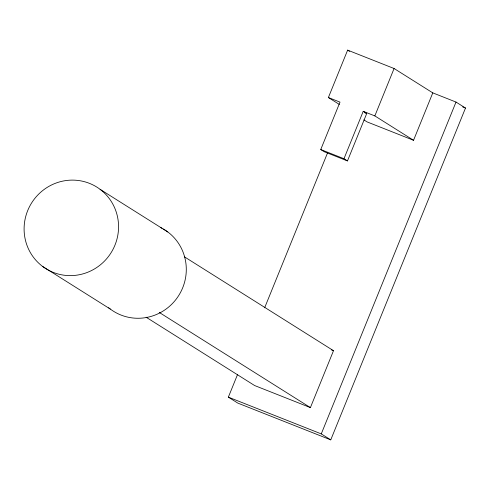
<?xml version="1.0" encoding="UTF-8"?>
<svg xmlns="http://www.w3.org/2000/svg" width="490" height="490" viewBox="0 0 490 490"><rect width="100%" height="100%" fill="white"/><g stroke="black" fill="none" stroke-linecap="round" stroke-linejoin="round"><path stroke-width="0.73" d="M339.349 104.437L328.386 97.535L347.63 50.133L394.083 68.508L432.786 92.873L456.012 102.061L465.5 108.039L330.756 439.867L237.852 403.123L228.364 397.145L237.577 374.458M347.471 160.922L343.974 158.723L363.225 111.316L366.722 113.521L347.471 160.922L324.245 151.735L320.748 149.536L339.999 102.128L328.386 97.535M264.643 307.806L327.694 152.525M432.786 92.873L413.542 140.281L374.838 115.91L394.083 68.508M146.13 317.22L254.635 385.544L310.397 407.6L333.5 350.693L184.307 256.754M330.756 439.867L321.269 433.895L456.012 102.061M462.664 106.912L465.5 108.039M363.225 111.316L374.838 115.91M364.609 112.682L366.722 113.521M413.542 140.281L367.09 121.906L363.862 119.872M320.748 149.536L343.974 158.723M331.387 349.854L333.5 350.693M228.364 397.145L321.269 433.895M347.63 50.133L349.566 51.352M100.089 189.324A48.1 46.887 -57.8 0 1 89.401 271.558A48.1 46.887 -57.8 0 1 24.5 222.717A48.1 46.887 -57.8 0 1 100.089 189.324L167.819 231.972M159.262 312.436L310.397 407.6M42.569 266.413L110.305 309.061M163.354 229.002A48.1 46.887 -57.8 0 1 177.496 297.375A48.1 46.887 -57.8 0 1 108.615 307.726M160.64 227.538A48.1 46.887 -57.8 0 1 162.006 228.248"/></g></svg>
